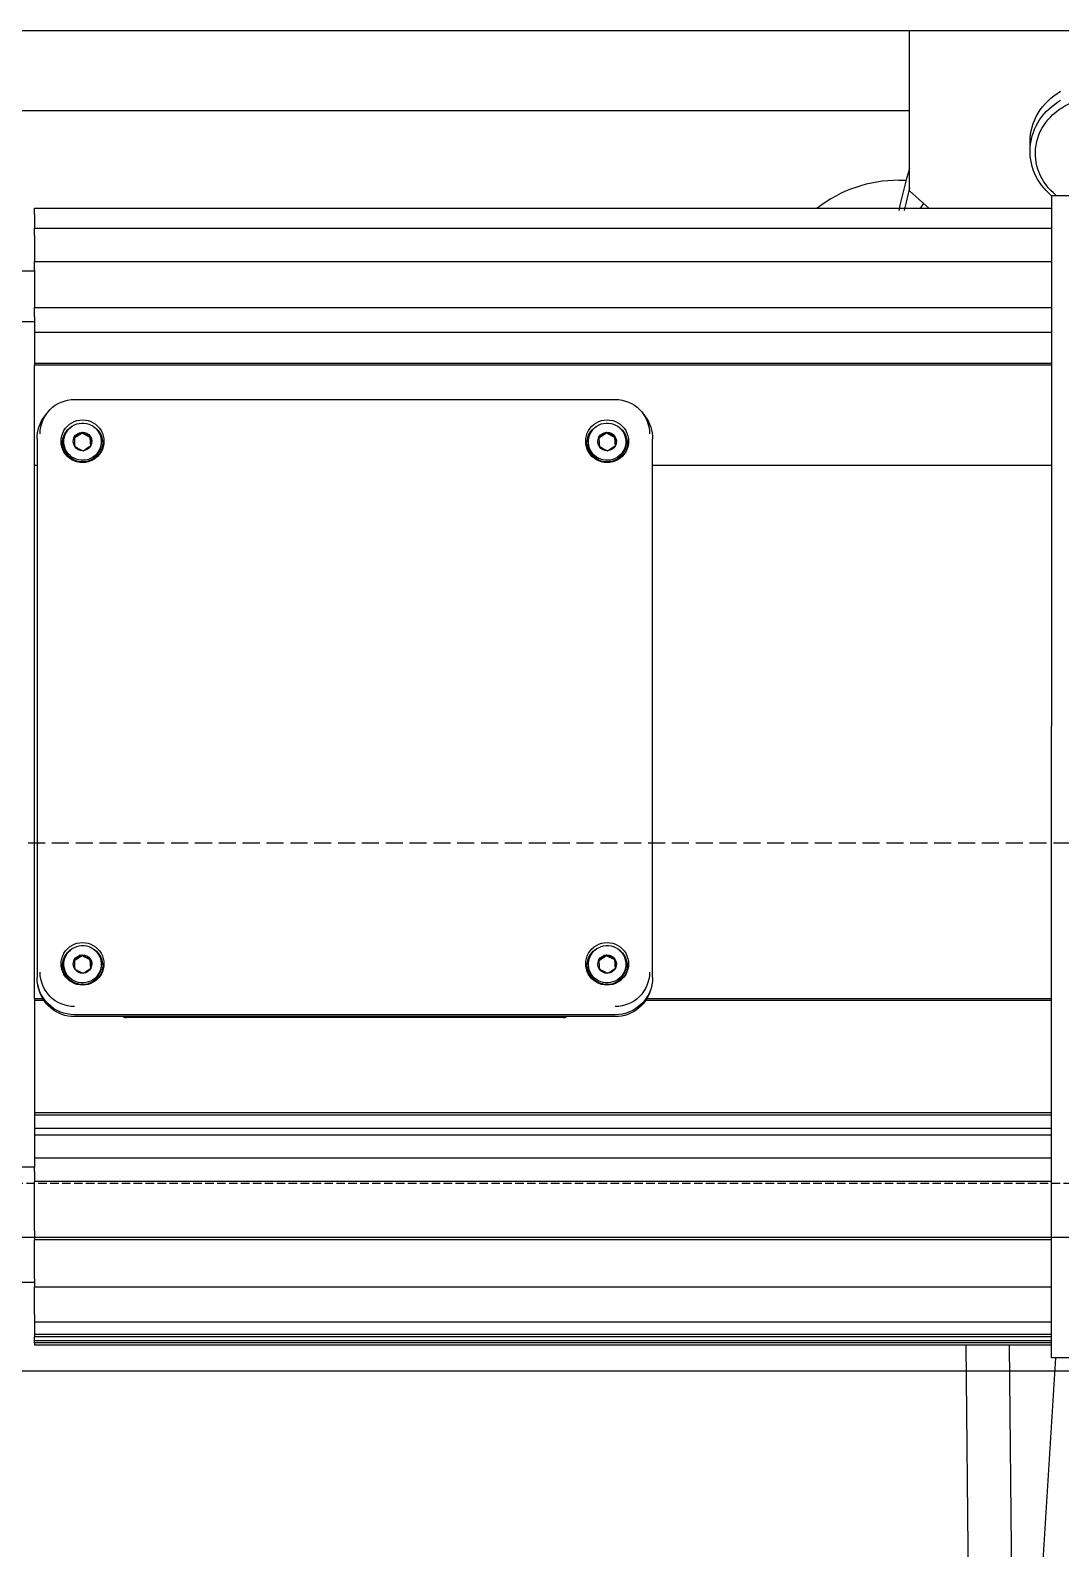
# Model space of a CAD drawing. Extents: x -1899985 to 1774885, y 556286 to 2175695.
# Drawn here: x -667832.3 to -667529.9, y 577400.3 to 577846 of the extents above; entities that cross this region are included whole.
import ezdxf

# ---------------------------------------------------------------- set-up
doc = ezdxf.new("R2010")
doc.units = 0
doc.header["$LTSCALE"] = 10
doc.header["$MEASUREMENT"] = 0
doc.linetypes.add('20剖面图$0$__DASH', pattern=[0.35, 0.25, -0.1])
doc.linetypes.add('20剖面图$0$DASH', pattern=[0.35, 0.25, -0.1])
for name, color, linetype in [('20剖面图$0$A-LIN-V', 9, 'Continuous'), ('20剖面图$0$EWHS5T6M-1', 7, 'Continuous'), ('20剖面图$0$EWHS5T6M-3', 7, 'Continuous'), ('20剖面图$0$FHSGH10105-主梁-06', 7, 'Continuous'), ('20剖面图$0$S-SB', 21, 'Continuous'), ('20剖面图$0$零件1^葫芦小车', 7, 'Continuous'), ('A-LIN-V', 9, 'Continuous')]:
    doc.layers.add(name, color=color, linetype=linetype)
doc.layers.add('20剖面图$0$A-加建区域', color=47, linetype='Continuous', plot=False)

# ---------------------------------------------------------------- blocks, each defined once
blk = doc.blocks.new('20剖面图$0$w432424324')
at = {"layer": '20剖面图$0$A-加建区域', "linetype": '20剖面图$0$DASH'}
blk.add_lwpolyline([(-750464.66, 577507.45), (-768794.66, 577507.45)], dxfattribs=at)
blk = doc.blocks.new('20剖面图$0$吊车5')
at = {"layer": '20剖面图$0$EWHS5T6M-1', "color": 3, "linetype": 'Continuous'}
blk.add_line((1560334.98, -79456.05), (1560337.1, -79456.05), dxfattribs=at)
for centre, radius, start, end in [((1560481.12, -79495.34), 149.29, 163.3144, 168.2406), ((1560334.98, -79495.34), 39.29, 90, 127.5886), ((1560481.12, -79495.34), 147.71, 165.4857, 168.1137)]:
    blk.add_arc(centre, radius, start, end, dxfattribs=at)
at = {"layer": '20剖面图$0$EWHS5T6M-3', "color": 3, "linetype": 'Continuous'}
for p, q in [((1559975.12, -79412.05), (1560889.69, -79412.05)), ((1560338.12, -79459.12), (1560338.12, -79412.05)), ((1560373.48, -79447.53), (1560373.48, -79444.87)), ((1560338.12, -79459.12), (1560343.74, -79464.21)), ((1560379.76, -79460.49), (1560379.76, -79616.27)), ((1560379.76, -79460.49), (1560515.69, -79460.49)), ((1560081.19, -79466.13), (1560081.19, -79464.21)), ((1560081.19, -79464.21), (1560379.76, -79464.21)), ((1560081.19, -79466.13), (1560081.19, -79470.1)), ((1560081.19, -79472.29), (1560081.19, -79470.1)), ((1560081.19, -79470.1), (1560379.76, -79470.1)), ((1560081.19, -79472.29), (1560081.19, -79479.92)), ((1560081.19, -79482.37), (1560081.19, -79479.92)), ((1560081.19, -79479.92), (1560379.76, -79479.92)), ((1560065.48, -79482.64), (1560081.19, -79482.64)), ((1560081.19, -79482.37), (1560081.19, -79493.42)), ((1560081.19, -79496.11), (1560081.19, -79493.42)), ((1560081.19, -79493.42), (1560379.76, -79493.42)), ((1560056.05, -79497.5), (1560081.19, -79497.5)), ((1560081.19, -79496.11), (1560081.19, -79497.5)), ((1560081.19, -79497.5), (1560081.19, -79497.66)), ((1560081.19, -79497.66), (1560081.19, -79510.27)), ((1560081.19, -79500.67), (1560379.76, -79500.67)), ((1560379.76, -79509.87), (1560081.19, -79509.87)), ((1560081.19, -79511.11), (1560081.19, -79510.27)), ((1560081.19, -79510.27), (1560379.76, -79510.27)), ((1560081.19, -79539.81), (1560081.19, -79511.11)), ((1560092.98, -79520.4), (1560251.69, -79520.4)), ((1560084.17, -79525.4), (1560084.9, -79524.43)), ((1560259.77, -79524.43), (1560260.5, -79525.4)), ((1560095.19, -79530.31), (1560092.91, -79531.79)), ((1560095.19, -79530.31), (1560095.19, -79530.03)), ((1560097.62, -79531.54), (1560095.19, -79530.31)), ((1560249.19, -79530.31), (1560246.91, -79531.79)), ((1560249.19, -79530.31), (1560249.19, -79530.03)), ((1560251.62, -79531.54), (1560249.19, -79530.31)), ((1560081.98, -79531.97), (1560081.98, -79690.08)), ((1560089.83, -79533.29), (1560089.83, -79532.8)), ((1560097.62, -79531.54), (1560097.62, -79531.26)), ((1560097.76, -79534.25), (1560097.62, -79531.54)), ((1560100.83, -79532.8), (1560100.83, -79533.29)), ((1560243.83, -79533.29), (1560243.83, -79532.8)), ((1560251.62, -79531.54), (1560251.62, -79531.26)), ((1560251.76, -79534.25), (1560251.62, -79531.54)), ((1560254.83, -79532.8), (1560254.83, -79533.29)), ((1560262.69, -79690.08), (1560262.69, -79531.97)), ((1560081.19, -79696.35), (1560081.19, -79539.81)), ((1560081.98, -79539.81), (1560081.19, -79539.81)), ((1560379.76, -79539.81), (1560262.69, -79539.81)), ((1560379.76, -79801.8), (1560379.76, -79616.27)), ((1560089.83, -79686.7), (1560089.83, -79686.21)), ((1560095.19, -79683.72), (1560092.91, -79685.2)), ((1560095.19, -79683.72), (1560095.19, -79683.45)), ((1560097.62, -79684.95), (1560095.19, -79683.72)), ((1560097.62, -79684.95), (1560097.62, -79684.68)), ((1560097.76, -79687.66), (1560097.62, -79684.95)), ((1560100.83, -79686.21), (1560100.83, -79686.7)), ((1560243.83, -79686.7), (1560243.83, -79686.21)), ((1560249.19, -79683.72), (1560246.91, -79685.2)), ((1560249.19, -79683.72), (1560249.19, -79683.45)), ((1560251.62, -79684.95), (1560249.19, -79683.72)), ((1560251.62, -79684.95), (1560251.62, -79684.68)), ((1560251.76, -79687.66), (1560251.62, -79684.95)), ((1560254.83, -79686.21), (1560254.83, -79686.7)), ((1560082.33, -79692.92), (1560082.2, -79692.27)), ((1560262.47, -79692.27), (1560262.34, -79692.92)), ((1560081.19, -79696.35), (1560081.19, -79696.9)), ((1560083.67, -79696.35), (1560081.19, -79696.35)), ((1560084.03, -79696.9), (1560081.19, -79696.9)), ((1560081.19, -79696.9), (1560081.19, -79728.77)), ((1560379.76, -79696.9), (1560260.64, -79696.9)), ((1560379.76, -79696.35), (1560260.99, -79696.35)), ((1560251.69, -79701.04), (1560092.98, -79701.04)), ((1560251.69, -79701.59), (1560092.98, -79701.59)), ((1560236.52, -79701.84), (1560108.15, -79701.84)), ((1560081.19, -79728.77), (1560081.19, -79729.87)), ((1560081.19, -79729.46), (1560081.19, -79745.53)), ((1560379.76, -79729.87), (1560081.19, -79729.87)), ((1560379.76, -79730.49), (1560081.19, -79730.49)), ((1560081.19, -79734.35), (1560379.76, -79734.35)), ((1560081.19, -79736.33), (1560379.76, -79736.33)), ((1560081.19, -79743.07), (1560379.76, -79743.07)), ((1560081.19, -79745.77), (1560056.05, -79745.77)), ((1560081.19, -79745.53), (1560081.19, -79745.77)), ((1560081.19, -79747.04), (1560081.19, -79745.77)), ((1560081.19, -79747.04), (1560081.19, -79749.95)), ((1560081.19, -79764.44), (1560081.19, -79749.95)), ((1560379.76, -79749.95), (1560081.19, -79749.95)), ((1560081.19, -79764.44), (1560081.19, -79767.15)), ((1560081.19, -79778.57), (1560081.19, -79767.15)), ((1560379.76, -79767.15), (1560081.19, -79767.15)), ((1560081.19, -79779.64), (1560065.48, -79779.64)), ((1560081.19, -79779.64), (1560065.48, -79779.64)), ((1560081.19, -79778.57), (1560081.19, -79781.04)), ((1560081.19, -79779.64), (1560081.19, -79781.04)), ((1560081.19, -79789.06), (1560081.19, -79781.04)), ((1560379.76, -79781.04), (1560081.19, -79781.04)), ((1560081.19, -79789.06), (1560081.19, -79781.04)), ((1560081.19, -79789.06), (1560081.19, -79791.28)), ((1560081.19, -79789.06), (1560081.19, -79791.28)), ((1560081.19, -79791.28), (1560081.19, -79794.91)), ((1560379.76, -79791.28), (1560081.19, -79791.28)), ((1560081.19, -79791.28), (1560081.19, -79794.91)), ((1560081.19, -79794.91), (1560081.19, -79795.56)), ((1560379.76, -79794.91), (1560081.19, -79794.91)), ((1560081.19, -79794.91), (1560081.19, -79795.56)), ((1560081.19, -79796.72), (1560081.19, -79795.56)), ((1560379.76, -79795.56), (1560081.19, -79795.56)), ((1560081.19, -79796.72), (1560081.19, -79795.56)), ((1560379.76, -79796.72), (1560081.19, -79796.72)), ((1560081.19, -79797.37), (1560081.19, -79796.72)), ((1560081.19, -79797.37), (1560081.19, -79796.72)), ((1560379.76, -79797.37), (1560081.19, -79797.37)), ((1560081.19, -79797.37), (1560081.19, -79798.08)), ((1560081.19, -79797.37), (1560081.19, -79798.08)), ((1560379.76, -79798.08), (1560081.19, -79798.08)), ((1560379.76, -79798.08), (1560081.19, -79798.08)), ((1560379.76, -79801.8), (1560379.76, -79798.08)), ((1560515.69, -79801.8), (1560379.76, -79801.8)), ((1560515.69, -79801.8), (1560379.76, -79801.8))]:
    blk.add_line(p, q, dxfattribs=at)
for centre, radius, start, end in [((1560075.11, -79501.55), 34.84, 300.7093, 305.1809), ((1560111.22, -79501.41), 32.81, 240.7576, 245.5084), ((1560229.11, -79501.55), 34.84, 300.7093, 305.1809), ((1560265.22, -79501.41), 32.81, 240.7576, 245.5084), ((1560638.79, -79503.72), 546.59, 182.9143, 183.1986), ((1560109.09, -79505.57), 32.83, 240.7592, 245.5068), ((1560077.67, -79505.46), 34.88, 300.7114, 305.1787), ((1560636.53, -79503.85), 539.61, 182.9125, 183.2004), ((1560792.79, -79503.72), 546.59, 182.9143, 183.1986), ((1560263.09, -79505.57), 32.83, 240.7592, 245.5068), ((1560231.67, -79505.46), 34.88, 300.7114, 305.1787), ((1560790.53, -79503.85), 539.61, 182.9125, 183.2004), ((1560075.11, -79654.97), 34.84, 300.7093, 305.1809), ((1560638.79, -79657.14), 546.59, 182.9143, 183.1986), ((1560111.22, -79654.82), 32.81, 240.7576, 245.5084), ((1560636.53, -79657.26), 539.61, 182.9125, 183.2004), ((1560229.11, -79654.97), 34.84, 300.7093, 305.1809), ((1560792.79, -79657.14), 546.59, 182.9143, 183.1986), ((1560265.22, -79654.82), 32.81, 240.7576, 245.5084), ((1560790.53, -79657.26), 539.61, 182.9125, 183.2004), ((1560109.09, -79658.99), 32.83, 240.7592, 245.5068), ((1560077.67, -79658.88), 34.88, 300.7114, 305.1787), ((1560263.09, -79658.99), 32.83, 240.7592, 245.5068), ((1560231.67, -79658.88), 34.88, 300.7114, 305.1787), ((1560107.97, -79698.72), 3.12, 258.832, 273.3239), ((1560236.7, -79698.72), 3.12, 266.6752, 281.1689)]:
    blk.add_arc(centre, radius, start, end, dxfattribs=at)
at = {"layer": '20剖面图$0$EWHS5T6M-3', "color": 3, "linetype": 'Continuous', "extrusion": (0, 0, -1)}
for centre, major_axis, ratio, start_param, end_param in [((1560393.12, -79447.53), (19.64, 0), 0.906308, 2.318559, 4.138876), ((1560393.12, -79444.87), (19.64, 0), 0.906308, 3.141593, 4.138876), ((1560393.12, -79448.2), (18.07, 0), 0.906308, 2.292842, 4.292278), ((1560275.26, -79425.58), (-78.57, 0), 0.906308, 3.692209, 3.714995), ((1560092.98, -79530.46), (10.09, 0), 0.996195, 3.141593, 4.712389), ((1560251.69, -79530.46), (10.09, 0), 0.996195, 4.712389, 6.283185), ((1560092.98, -79531.97), (-11, 0), 0.996195, 0, 0.642281), ((1560095.33, -79532.67), (6.29, 0), 0.996195, 1.570796, 4.712389), ((1560095.33, -79532.67), (-6.29, 0), 0.996195, 1.570796, 4.712389), ((1560249.33, -79532.67), (6.29, 0), 0.996195, 1.570796, 4.712389), ((1560249.33, -79532.67), (-6.29, 0), 0.996195, 1.570796, 4.712389), ((1560251.69, -79531.97), (11, 0), 0.996195, 5.640904, 6.283185), ((1560095.33, -79533.29), (5.92, 0), 0.996195, 2.540562, 4.159734), ((1560095.33, -79532.8), (5.5, 0), 0.996195, 1.517654, 4.659247), ((1560095.33, -79532.74), (-2.72, 0), 0.996195, 0.470456, 1.517654), ((1560095.33, -79532.8), (-5.5, 0), 0.996195, 1.517654, 4.659247), ((1560095.33, -79532.74), (-2.72, 0), 0.996195, 1.517654, 2.564851), ((1560095.33, -79533.29), (-5.92, 0), 0.996195, 2.123451, 3.742624), ((1560249.33, -79533.29), (5.92, 0), 0.996195, 2.540562, 4.159734), ((1560249.33, -79532.8), (5.5, 0), 0.996195, 1.517654, 4.659247), ((1560249.33, -79532.74), (-2.72, 0), 0.996195, 0.470456, 1.517654), ((1560249.33, -79532.8), (-5.5, 0), 0.996195, 1.517654, 4.659247), ((1560249.33, -79532.74), (-2.72, 0), 0.996195, 1.517654, 2.564851), ((1560249.33, -79533.29), (-5.92, 0), 0.996195, 2.123451, 3.742624), ((1560095.33, -79533.29), (5.5, 0), 0.996195, 1.517654, 3.141593), ((1560095.33, -79532.74), (2.72, 0), 0.996195, 2.564851, 3.612049), ((1560095.33, -79532.74), (2.72, 0), 0.996195, 1.517654, 2.564851), ((1560095.33, -79532.74), (2.72, 0), 0.996195, 0.470456, 1.517654), ((1560095.33, -79533.29), (-5.5, 0), 0.996195, 3.141593, 4.659247), ((1560095.33, -79532.74), (-2.72, 0), 0.996195, 2.564851, 3.612049), ((1560249.33, -79533.29), (5.5, 0), 0.996195, 1.517654, 3.141593), ((1560249.33, -79532.74), (2.72, 0), 0.996195, 2.564851, 3.612049), ((1560249.33, -79532.74), (2.72, 0), 0.996195, 1.517654, 2.564851), ((1560249.33, -79532.74), (2.72, 0), 0.996195, 0.470456, 1.517654), ((1560249.33, -79533.29), (-5.5, 0), 0.996195, 3.141593, 4.659247), ((1560249.33, -79532.74), (-2.72, 0), 0.996195, 2.564851, 3.612049), ((1560095.33, -79686.09), (6.29, 0), 0.996195, 1.570796, 4.712389), ((1560095.33, -79686.7), (5.92, 0), 0.996195, 2.540562, 4.159734), ((1560095.33, -79686.21), (5.5, 0), 0.996195, 1.517654, 4.659247), ((1560095.33, -79686.21), (-5.5, 0), 0.996195, 1.517654, 4.659247), ((1560095.33, -79686.09), (-6.29, 0), 0.996195, 1.570796, 4.712389), ((1560095.33, -79686.7), (-5.92, 0), 0.996195, 2.123451, 3.742624), ((1560249.33, -79686.09), (6.29, 0), 0.996195, 1.570796, 4.712389), ((1560249.33, -79686.7), (5.92, 0), 0.996195, 2.540562, 4.159734), ((1560249.33, -79686.21), (5.5, 0), 0.996195, 1.517654, 4.659247), ((1560249.33, -79686.21), (-5.5, 0), 0.996195, 1.517654, 4.659247), ((1560249.33, -79686.09), (-6.29, 0), 0.996195, 1.570796, 4.712389), ((1560249.33, -79686.7), (-5.92, 0), 0.996195, 2.123451, 3.742624), ((1560095.33, -79686.7), (5.5, 0), 0.996195, 1.517654, 3.141593), ((1560095.33, -79686.16), (2.72, 0), 0.996195, 2.564851, 3.612049), ((1560095.33, -79686.16), (-2.72, 0), 0.996195, 0.470456, 1.517654), ((1560095.33, -79686.16), (-2.72, 0), 0.996195, 1.517654, 2.564851), ((1560095.33, -79686.7), (-5.5, 0), 0.996195, 3.141593, 4.659247), ((1560095.33, -79686.16), (-2.72, 0), 0.996195, 2.564851, 3.612049), ((1560249.33, -79686.7), (5.5, 0), 0.996195, 1.517654, 3.141593), ((1560249.33, -79686.16), (2.72, 0), 0.996195, 2.564851, 3.612049), ((1560249.33, -79686.16), (-2.72, 0), 0.996195, 0.470456, 1.517654), ((1560249.33, -79686.16), (-2.72, 0), 0.996195, 1.517654, 2.564851), ((1560249.33, -79686.7), (-5.5, 0), 0.996195, 3.141593, 4.659247), ((1560249.33, -79686.16), (-2.72, 0), 0.996195, 2.564851, 3.612049), ((1560092.98, -79690.08), (-11, 0), 0.996195, 4.712389, 6.283185), ((1560092.98, -79688.57), (-10.09, 0), 0.996195, 4.712389, 6.283185), ((1560095.33, -79686.16), (2.72, 0), 0.996195, 1.517654, 2.564851), ((1560095.33, -79686.16), (2.72, 0), 0.996195, 0.470456, 1.517654), ((1560249.33, -79686.16), (2.72, 0), 0.996195, 1.517654, 2.564851), ((1560249.33, -79686.16), (2.72, 0), 0.996195, 0.470456, 1.517654), ((1560251.69, -79688.57), (-10.09, 0), 0.996195, 3.141593, 4.712389), ((1560251.69, -79690.08), (11, 0), 0.996195, 6.283185, 7.853982), ((1560092.98, -79690.76), (10.86, 0), 0.996195, 1.570796, 2.940732), ((1560251.69, -79690.76), (10.86, 0), 0.996195, 0.20086, 1.570796)]:
    blk.add_ellipse(centre, major_axis=major_axis, ratio=ratio, start_param=start_param, end_param=end_param, dxfattribs=at)
at = {"layer": '20剖面图$0$FHSGH10105-主梁-06', "color": 3, "linetype": 'Continuous'}
for p, q in [((1559974.33, -79435.62), (1560338.12, -79435.62)), ((1555503.32, -79766.34), (1563769.29, -79766.34)), ((1555299.54, -79805.62), (1563769.29, -79805.62))]:
    blk.add_line(p, q, dxfattribs=at)
at = {"layer": '20剖面图$0$零件1^葫芦小车', "color": 3, "linetype": 'Continuous'}
for p, q in [((1560356.43, -79971.91), (1560354.72, -79798.08)), ((1560367.35, -79798.08), (1560369.15, -79980.43)), ((1560358.53, -80154.75), (1560381.1, -79801.8))]:
    blk.add_line(p, q, dxfattribs=at)
blk = doc.blocks.new('20剖面图')
at = {"layer": '20剖面图$0$A-加建区域', "linetype": '20剖面图$0$__DASH', "ltscale": 2}
blk.add_line((-592655, 577607.45), (-684013.93, 577607.45), dxfattribs=at)
at = {"layer": '20剖面图$0$A-LIN-V'}
blk.add_blockref('20剖面图$0$w432424324', (95534.66, 0), dxfattribs=at)
at = {"layer": '20剖面图$0$S-SB'}
blk.add_blockref('20剖面图$0$吊车5', (-2227912.34, 657258.07), dxfattribs=at)

msp = doc.modelspace()

# ---------------------------------------------------------------- block references
at = {"layer": 'A-LIN-V'}
msp.add_blockref('20剖面图', (0, 0), dxfattribs=at)

doc.saveas('drawing.dxf')
